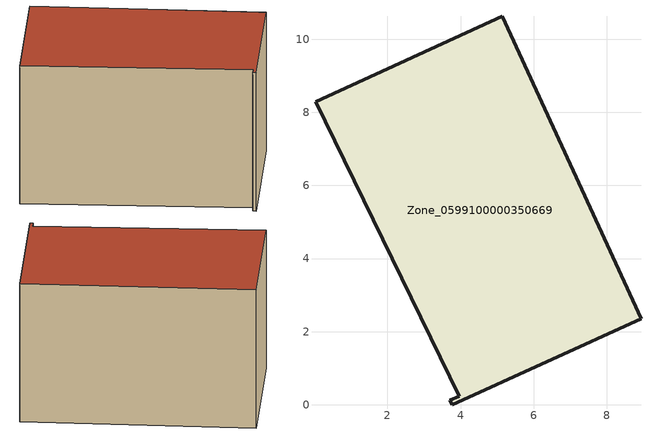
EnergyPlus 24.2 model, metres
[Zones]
Zone_0599100000350669
 floor ground (C_G): 0.03,8.29 5.15,10.63 8.94,2.35 3.77,0 3.71,0.12 3.96,0.23 z0
 wall outside (C_F): 8.94,2.35 5.15,10.63 0.03,8.29 3.96,0.23 3.71,0.12 3.77,0 8.94,2.35 z0:5.81
 roof outside (C_R): 5.15,10.63 0.03,8.29 3.96,0.23 3.71,0.12 3.77,0 8.94,2.35 z5.81
[BUILDING]
Pand.0599100000350669: North Axis=0; Terrain=City; Loads Convergence Tolerance Value=0.04; Temperature Convergence Tolerance Value=0.4; Solar Distribution=FullExterior; Maximum Number of Warmup Days=25; Minimum Number of Warmup Days=1
[Site:Location]
Rotterdam.The.Hague.AP_ZH_NLD Design_Conditions: Latitude=51.96; Longitude=4.45; Time Zone=1; Elevation=-4.5
[SITE:GROUNDTEMPERATURE:BUILDINGSURFACE]
18, 18, 18, 18, 18, 18, 18, 18, 18, 18, 18, 18
[MATERIAL] Thermal Absorptance=0.9; Solar Absorptance=0.7; Visible Absorptance=0.7
Name | Roughness | Thickness | Conductivity | Density | Specific Heat
G.TC.1992-2005 | MediumSmooth | 0.15 | 0.06 | 540 | 1210
F.TC.1992-2005 | Rough | 0.3 | 0.12 | 1920 | 840
R.TC.1992-2005 | MediumRough | 0.2 | 0.08 | 1500 | 1000
[CONSTRUCTION]
C_G: G.TC.1992-2005
C_F: F.TC.1992-2005
C_R: R.TC.1992-2005
[ZONE]
Zone_0599100000350669: Type=1; Multiplier=1; Ceiling Height=Autocalculate; Volume=Autocalculate; Floor Area=autocalculate; Part of Total Floor Area=Yes
[ZONEINFILTRATION:DESIGNFLOWRATE]
Infil_Zone_0599100000350669: Zone or ZoneList or Space or SpaceList=Zone_0599100000350669; Schedule=AlwaysOn; Design Flow Rate Calculation Method=Flow/Area; Flow Rate per Floor Area=0.0015; Constant Term Coefficient=1; Temperature Term Coefficient=0; Velocity Term Coefficient=0; Velocity Squared Term Coefficient=0
[HVACTEMPLATE:ZONE:IDEALLOADSAIRSYSTEM]
Zone_0599100000350669: Maximum Heating Supply Air Temperature=50; Minimum Cooling Supply Air Temperature=13; Maximum Heating Supply Air Humidity Ratio=0.0156; Minimum Cooling Supply Air Humidity Ratio=0.0077; Heating Limit=NoLimit; Cooling Limit=NoLimit; Dehumidification Control Type=ConstantSensibleHeatRatio; Cooling Sensible Heat Ratio=0.7; Dehumidification Setpoint=60; Humidification Control Type=None; Humidification Setpoint=30; Outdoor Air Method=None; Outdoor Air Flow Rate per Person=0.00944; Outdoor Air Flow Rate per Zone Floor Area=0; Outdoor Air Flow Rate per Zone=0; Demand Controlled Ventilation Type=None; Outdoor Air Economizer Type=NoEconomizer; Heat Recovery Type=None; Sensible Heat Recovery Effectiveness=0.7; Latent Heat Recovery Effectiveness=0.65
[ZONECONTROL:THERMOSTAT]
ThermostatControl_Zone_0599100000350669: Zone or ZoneList=Zone_0599100000350669; Control Type Schedule=DualSetpointControlType; Control 1=Thermostat_Zone_0599100000350669; Temperature Difference Between Cutout And Setpoint=0
[THERMOSTATSETPOINT:DUALSETPOINT]
Thermostat_Zone_0599100000350669: Heating Setpoint Temperature Schedule=HeatingSetpoint_Zone_0599100000350669; Cooling Setpoint Temperature Schedule=CoolingSetpoint_Zone_0599100000350669
[SCHEDULE:COMPACT]
HeatingSetpoint_Zone_0599100000350669: Through: 12/31, For: AllDays, Until: 24:00, 21
CoolingSetpoint_Zone_0599100000350669: Through: 12/31, For: AllDays, Until: 24:00, 24
DualSetpointControlType: Through: 12/31, For: AllDays, Until: 24:00, 4
AlwaysOn: Through: 12/31, For: AllDays, Until: 24:00, 1
